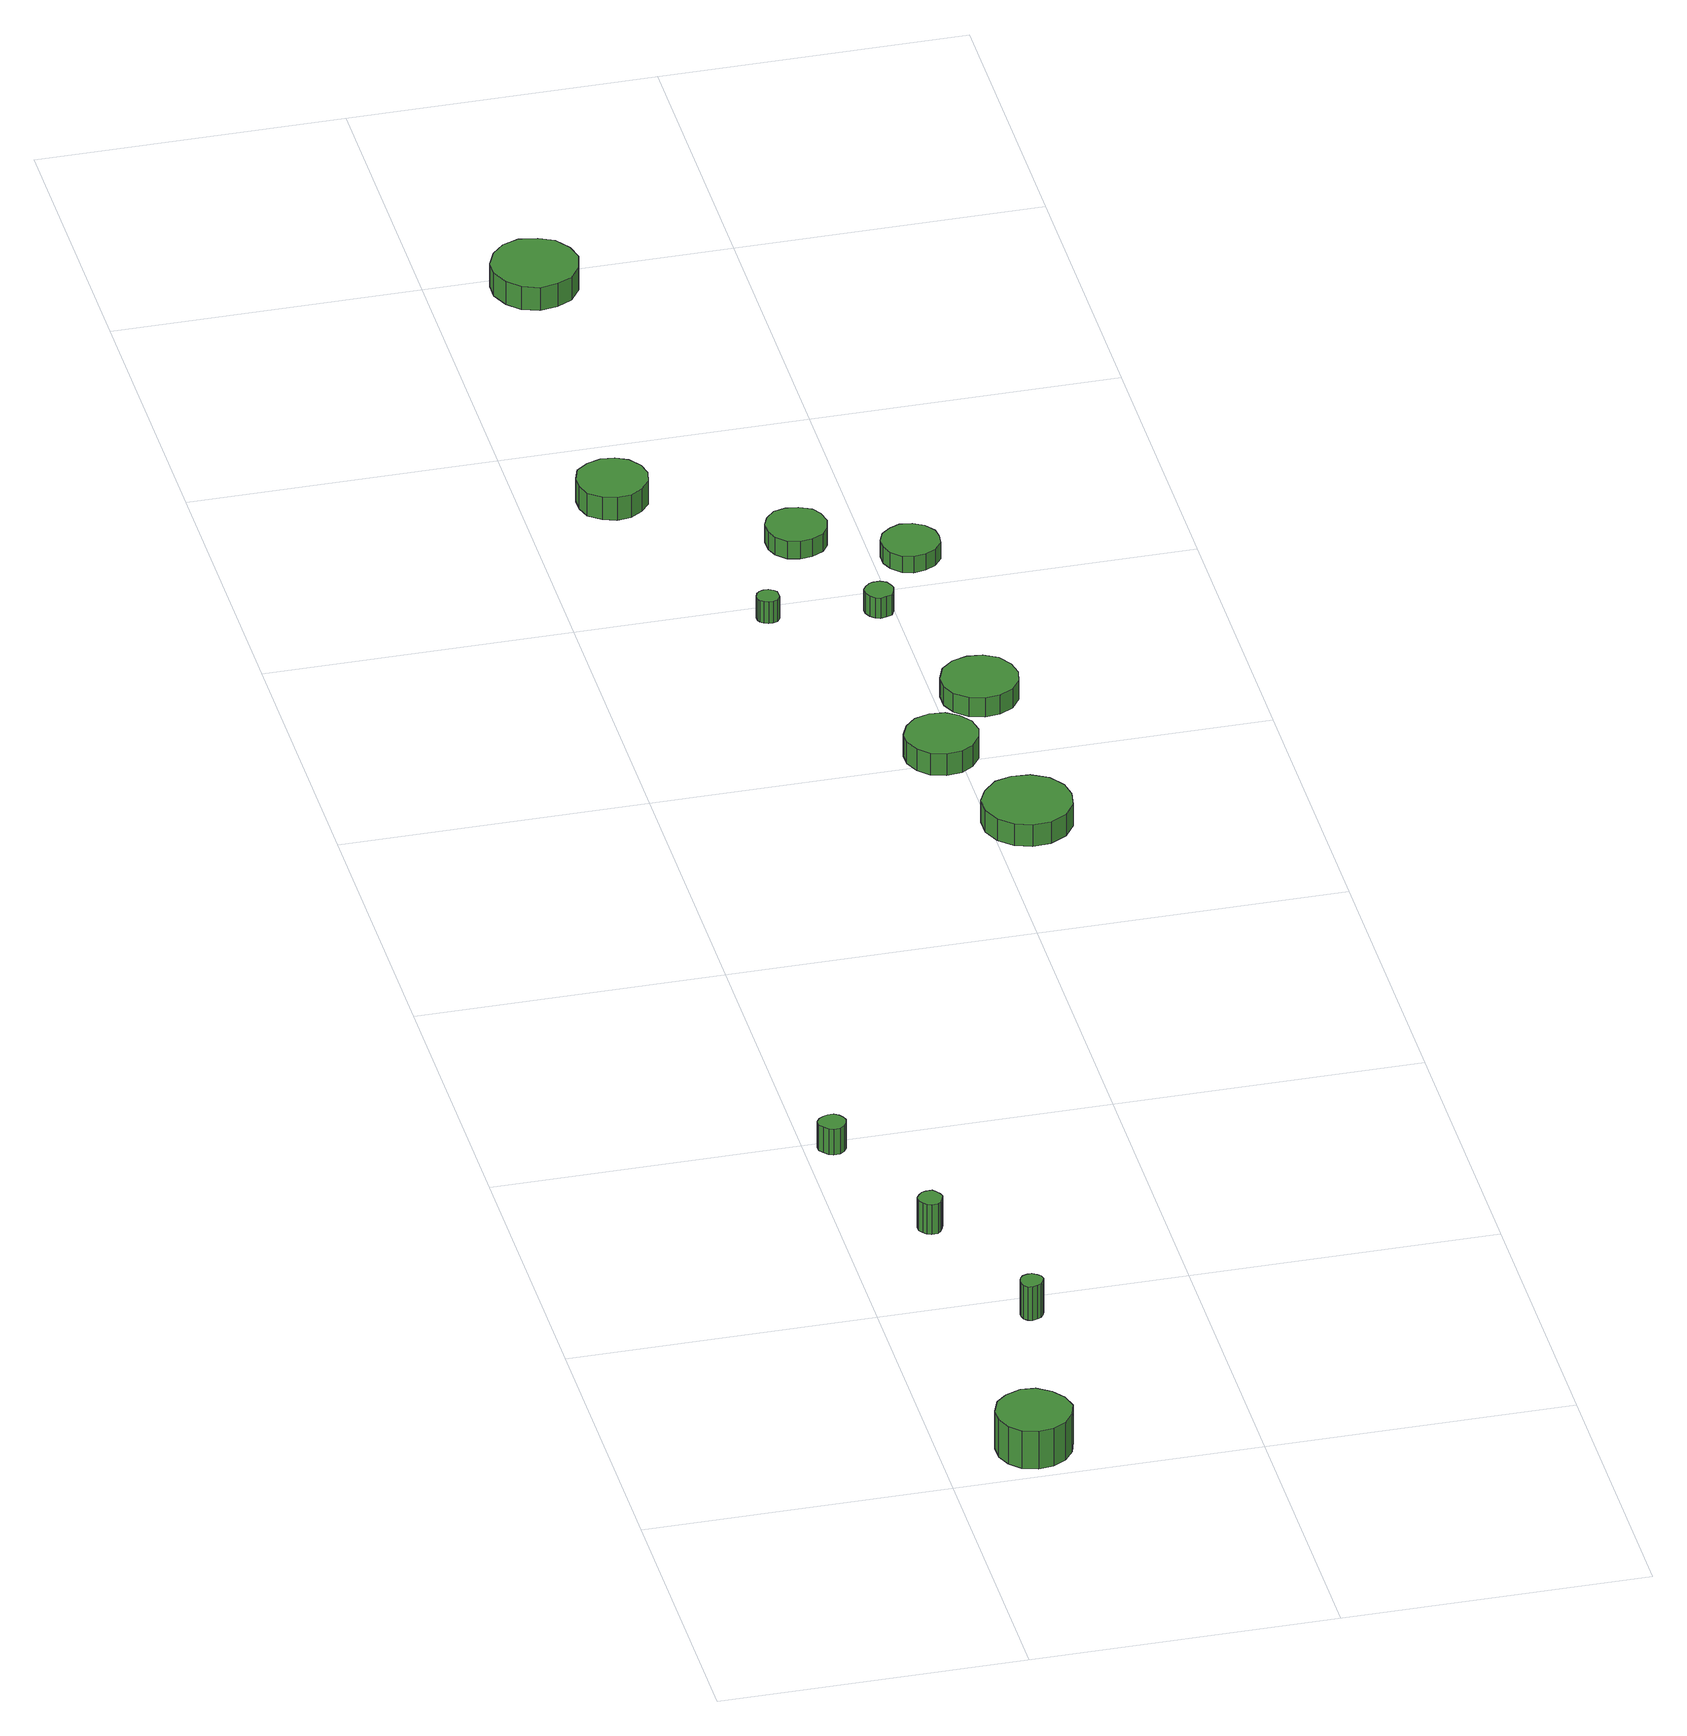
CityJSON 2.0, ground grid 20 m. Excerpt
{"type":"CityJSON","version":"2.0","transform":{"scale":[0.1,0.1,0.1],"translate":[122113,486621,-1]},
"CityObjects":{
"tree1":{"type":"SolitaryVegetationObject","attributes":{"function":"something"},"geometry":[{"type":"MultiSurface","lod":"1","boundaries":[[[0,1,2,3,4,5,6,7,8,9,10,11,12,13,14]],[[15,16,17,18,19,20,21,22,23,24,25,26,27,28,29]],[[0,29,28,1]],[[1,28,27,2]],[[2,27,26,3]],[[3,26,25,4]],[[4,25,24,5]],[[5,24,23,6]],[[6,23,22,7]],[[7,22,21,8]],[[8,21,20,9]],[[9,20,19,10]],[[10,19,18,11]],[[11,18,17,12]],[[12,17,16,13]],[[13,16,15,14]],[[14,15,29,0]]]}]},
"tree2":{"type":"SolitaryVegetationObject","attributes":{"function":"something"},"geometry":[{"type":"MultiSurface","lod":"1","boundaries":[[[30,31,32,33,34,35,36,37,38,39,40,41,42,43,44]],[[45,46,47,48,49,50,51,52,53,54,55,56,57,58,59]],[[30,59,58,31]],[[31,58,57,32]],[[32,57,56,33]],[[33,56,55,34]],[[34,55,54,35]],[[35,54,53,36]],[[36,53,52,37]],[[37,52,51,38]],[[38,51,50,39]],[[39,50,49,40]],[[40,49,48,41]],[[41,48,47,42]],[[42,47,46,43]],[[43,46,45,44]],[[44,45,59,30]]]}]},
"tree3":{"type":"SolitaryVegetationObject","attributes":{"function":"something"},"geometry":[{"type":"MultiSurface","lod":"1","boundaries":[[[60,61,62,63,64,65,66,67,68,69,70,71,72,73,74]],[[75,76,77,78,79,80,81,82,83,84,85,86,87,88,89]],[[60,89,88,61]],[[61,88,87,62]],[[62,87,86,63]],[[63,86,85,64]],[[64,85,84,65]],[[65,84,83,66]],[[66,83,82,67]],[[67,82,81,68]],[[68,81,80,69]],[[69,80,79,70]],[[70,79,78,71]],[[71,78,77,72]],[[72,77,76,73]],[[73,76,75,74]],[[74,75,89,60]]]}]},
"tree4":{"type":"SolitaryVegetationObject","attributes":{"function":"something"},"geometry":[{"type":"MultiSurface","lod":"1","boundaries":[[[90,91,92,93,94,95,96,97,98,99,100,101,102,103,104]],[[105,106,107,108,109,110,111,112,113,114,115,116,117,118,119]],[[90,119,118,91]],[[91,118,117,92]],[[92,117,116,93]],[[93,116,115,94]],[[94,115,114,95]],[[95,114,113,96]],[[96,113,112,97]],[[97,112,111,98]],[[98,111,110,99]],[[99,110,109,100]],[[100,109,108,101]],[[101,108,107,102]],[[102,107,106,103]],[[103,106,105,104]],[[104,105,119,90]]]}]},
"tree5":{"type":"SolitaryVegetationObject","attributes":{"function":"something"},"geometry":[{"type":"MultiSurface","lod":"1","boundaries":[[[120,121,122,123,124,125,126,127,128,129,130,131,132,133,134]],[[135,136,137,138,139,140,141,142,143,144,145,146,147,148,149]],[[120,149,148,121]],[[121,148,147,122]],[[122,147,146,123]],[[123,146,145,124]],[[124,145,144,125]],[[125,144,143,126]],[[126,143,142,127]],[[127,142,141,128]],[[128,141,140,129]],[[129,140,139,130]],[[130,139,138,131]],[[131,138,137,132]],[[132,137,136,133]],[[133,136,135,134]],[[134,135,149,120]]]}]},
"tree6":{"type":"SolitaryVegetationObject","attributes":{"function":"something"},"geometry":[{"type":"MultiSurface","lod":"1","boundaries":[[[150,151,152,153,154,155,156,157,158,159,160,161,162,163,164]],[[165,166,167,168,169,170,171,172,173,174,175,176,177,178,179]],[[150,179,178,151]],[[151,178,177,152]],[[152,177,176,153]],[[153,176,175,154]],[[154,175,174,155]],[[155,174,173,156]],[[156,173,172,157]],[[157,172,171,158]],[[158,171,170,159]],[[159,170,169,160]],[[160,169,168,161]],[[161,168,167,162]],[[162,167,166,163]],[[163,166,165,164]],[[164,165,179,150]]]}]},
"tree7":{"type":"SolitaryVegetationObject","attributes":{"function":"something"},"geometry":[{"type":"MultiSurface","lod":"1","boundaries":[[[180,181,182,183,184,185,186,187,188,189,190,191,192,193,194]],[[195,196,197,198,199,200,201,202,203,204,205,206,207,208,209]],[[180,209,208,181]],[[181,208,207,182]],[[182,207,206,183]],[[183,206,205,184]],[[184,205,204,185]],[[185,204,203,186]],[[186,203,202,187]],[[187,202,201,188]],[[188,201,200,189]],[[189,200,199,190]],[[190,199,198,191]],[[191,198,197,192]],[[192,197,196,193]],[[193,196,195,194]],[[194,195,209,180]]]}]},
"tree8":{"type":"SolitaryVegetationObject","attributes":{"function":"something"},"geometry":[{"type":"MultiSurface","lod":"1","boundaries":[[[210,211,212,213,214,215,216,217,218,219,220,221,222,223,224]],[[225,226,227,228,229,230,231,232,233,234,235,236,237,238,239]],[[210,239,238,211]],[[211,238,237,212]],[[212,237,236,213]],[[213,236,235,214]],[[214,235,234,215]],[[215,234,233,216]],[[216,233,232,217]],[[217,232,231,218]],[[218,231,230,219]],[[219,230,229,220]],[[220,229,228,221]],[[221,228,227,222]],[[222,227,226,223]],[[223,226,225,224]],[[224,225,239,210]]]}]},
"tree9":{"type":"SolitaryVegetationObject","attributes":{"function":"something"},"geometry":[{"type":"MultiSurface","lod":"1","boundaries":[[[240,241,242,243,244,245,246,247,248,249,250,251,252,253,254]],[[255,256,257,258,259,260,261,262,263,264,265,266,267,268,269]],[[240,269,268,241]],[[241,268,267,242]],[[242,267,266,243]],[[243,266,265,244]],[[244,265,264,245]],[[245,264,263,246]],[[246,263,262,247]],[[247,262,261,248]],[[248,261,260,249]],[[249,260,259,250]],[[250,259,258,251]],[[251,258,257,252]],[[252,257,256,253]],[[253,256,255,254]],[[254,255,269,240]]]}]},
"tree10":{"type":"SolitaryVegetationObject","attributes":{"function":"something"},"geometry":[{"type":"MultiSurface","lod":"1","boundaries":[[[270,271,272,273,274,275,276,277,278,279,280,281,282,283,284]],[[285,286,287,288,289,290,291,292,293,294,295,296,297,298,299]],[[270,299,298,271]],[[271,298,297,272]],[[272,297,296,273]],[[273,296,295,274]],[[274,295,294,275]],[[275,294,293,276]],[[276,293,292,277]],[[277,292,291,278]],[[278,291,290,279]],[[279,290,289,280]],[[280,289,288,281]],[[281,288,287,282]],[[282,287,286,283]],[[283,286,285,284]],[[284,285,299,270]]]}]},
"tree11":{"type":"SolitaryVegetationObject","attributes":{"function":"something"},"geometry":[{"type":"MultiSurface","lod":"1","boundaries":[[[300,301,302,303,304,305,306,307,308,309,310,311,312,313,314]],[[315,316,317,318,319,320,321,322,323,324,325,326,327,328,329]],[[300,329,328,301]],[[301,328,327,302]],[[302,327,326,303]],[[303,326,325,304]],[[304,325,324,305]],[[305,324,323,306]],[[306,323,322,307]],[[307,322,321,308]],[[308,321,320,309]],[[309,320,319,310]],[[310,319,318,311]],[[311,318,317,312]],[[312,317,316,313]],[[313,316,315,314]],[[314,315,329,300]]]}]},
"tree12":{"type":"SolitaryVegetationObject","attributes":{"function":"something"},"geometry":[{"type":"MultiSurface","lod":"1","boundaries":[[[330,331,332,333,334,335,336,337,338,339,340,341,342,343,344]],[[345,346,347,348,349,350,351,352,353,354,355,356,357,358,359]],[[330,359,358,331]],[[331,358,357,332]],[[332,357,356,333]],[[333,356,355,334]],[[334,355,354,335]],[[335,354,353,336]],[[336,353,352,337]],[[337,352,351,338]],[[338,351,350,339]],[[339,350,349,340]],[[340,349,348,341]],[[341,348,347,342]],[[342,347,346,343]],[[343,346,345,344]],[[344,345,359,330]]]}]},
"tree13":{"type":"SolitaryVegetationObject","attributes":{"function":"something"},"geometry":[{"type":"MultiSurface","lod":"1","boundaries":[[[360,361,362,363,364,365,366,367,368,369,370,371,372,373,374]],[[375,376,377,378,379,380,381,382,383,384,385,386,387,388,389]],[[360,389,388,361]],[[361,388,387,362]],[[362,387,386,363]],[[363,386,385,364]],[[364,385,384,365]],[[365,384,383,366]],[[366,383,382,367]],[[367,382,381,368]],[[368,381,380,369]],[[369,380,379,370]],[[370,379,378,371]],[[371,378,377,372]],[[372,377,376,373]],[[373,376,375,374]],[[374,375,389,360]]]}]}
},
"vertices":[
[85,33,34],[82,43,34],[76,51,34],[67,57,34],[57,58,34],[47,54,34],[40,48,34],[36,38,34],[36,28,34],[40,19,34],[47,12,34],[57,9,34],[67,10,34],[76,15,34],[82,23,34],[82,23,6],[76,15,6],[67,10,6],[57,9,6],[47,12,6],[40,19,6],[36,28,6],[36,38,6],[40,48,6],[47,54,6],[57,58,6],[67,57,6],[76,51,6],[82,43,6],[85,33,6],
[27,393,26],[26,396,26],[24,399,26],[21,401,26],[17,401,26],[14,400,26],[11,398,26],[9,395,26],[9,391,26],[11,388,26],[14,385,26],[17,384,26],[21,384,26],[24,386,26],[26,389,26],[26,389,7],[24,386,7],[21,384,7],[17,384,7],[14,385,7],[11,388,7],[9,391,7],[9,395,7],[11,398,7],[14,400,7],[17,401,7],[21,401,7],[24,399,7],[26,396,7],[27,393,7],
[64,290,29],[63,293,29],[61,296,29],[59,298,29],[55,298,29],[52,297,29],[50,295,29],[48,292,29],[48,288,29],[50,285,29],[52,283,29],[55,282,29],[59,282,29],[61,284,29],[63,287,29],[63,287,7],[61,284,7],[59,282,7],[55,282,7],[52,283,7],[50,285,7],[48,288,7],[48,292,7],[50,295,7],[52,297,7],[55,298,7],[59,298,7],[61,296,7],[63,293,7],[64,290,7],
[102,180,32],[101,183,32],[99,185,32],[96,187,32],[93,187,32],[90,186,32],[88,184,32],[87,181,32],[87,178,32],[88,175,32],[90,173,32],[93,172,32],[96,173,32],[99,174,32],[101,177,32],[101,177,7],[99,174,7],[96,173,7],[93,172,7],[90,173,7],[88,175,7],[87,178,7],[87,181,7],[88,184,7],[90,186,7],[93,187,7],[96,187,7],[99,185,7],[101,183,7],[102,180,7],
[80,1134,27],[78,1143,27],[72,1151,27],[64,1155,27],[55,1156,27],[46,1153,27],[38,1147,27],[35,1138,27],[35,1129,27],[38,1120,27],[46,1114,27],[55,1111,27],[64,1112,27],[72,1117,27],[78,1124,27],[78,1124,10],[72,1117,10],[64,1112,10],[55,1111,10],[46,1114,10],[38,1120,10],[35,1129,10],[35,1138,10],[38,1147,10],[46,1153,10],[55,1156,10],[64,1155,10],[72,1151,10],[78,1143,10],[80,1134,10],
[127,982,26],[127,985,26],[125,987,26],[122,989,26],[119,989,26],[116,988,26],[114,986,26],[113,983,26],[113,980,26],[114,978,26],[116,976,26],[119,975,26],[122,975,26],[125,976,26],[127,979,26],[127,979,10],[125,976,10],[122,975,10],[119,975,10],[116,976,10],[114,978,10],[113,980,10],[113,983,10],[114,986,10],[116,988,10],[119,989,10],[122,989,10],[125,987,10],[127,985,10],[127,982,10],
[212,804,26],[210,814,26],[204,822,26],[196,827,26],[186,828,26],[176,825,26],[169,818,26],[165,809,26],[165,800,26],[169,791,26],[176,784,26],[186,781,26],[196,782,26],[204,787,26],[210,795,26],[210,795,10],[204,787,10],[196,782,10],[186,781,10],[176,784,10],[169,791,10],[165,800,10],[165,809,10],[169,818,10],[176,825,10],[186,828,10],[196,827,10],[204,822,10],[210,814,10],[212,804,10],
[251,719,26],[249,730,26],[242,740,26],[231,746,26],[219,747,26],[208,744,26],[199,735,26],[194,725,26],[194,713,26],[199,702,26],[208,694,26],[219,690,26],[231,691,26],[242,697,26],[249,707,26],[249,707,10],[242,697,10],[231,691,10],[219,690,10],[208,694,10],[199,702,10],[194,713,10],[194,725,10],[199,735,10],[208,744,10],[219,747,10],[231,746,10],[242,740,10],[249,730,10],[251,719,10],
[177,1059,24],[175,1068,24],[171,1074,24],[163,1078,24],[155,1079,24],[147,1077,24],[141,1071,24],[138,1064,24],[138,1055,24],[141,1048,24],[147,1042,24],[155,1040,24],[163,1041,24],[171,1045,24],[175,1051,24],[175,1051,11],[171,1045,11],[163,1041,11],[155,1040,11],[147,1042,11],[141,1048,11],[138,1055,11],[138,1064,11],[141,1071,11],[147,1077,11],[155,1079,11],[163,1078,11],[171,1074,11],[175,1068,11],[177,1059,11],
[199,974,25],[198,977,25],[196,981,25],[192,983,25],[188,983,25],[185,982,25],[182,979,25],[180,976,25],[180,972,25],[182,968,25],[185,965,25],[188,964,25],[192,965,25],[196,966,25],[198,970,25],[198,970,10],[196,966,10],[192,965,10],[188,964,10],[185,965,10],[182,968,10],[180,972,10],[180,976,10],[182,979,10],[185,982,10],[188,983,10],[192,983,10],[196,981,10],[198,977,10],[199,974,10],
[96,1381,28],[93,1392,28],[86,1402,28],[76,1407,28],[64,1409,28],[53,1405,28],[45,1397,28],[40,1386,28],[40,1375,28],[45,1364,28],[53,1356,28],[64,1352,28],[76,1354,28],[86,1359,28],[93,1369,28],[93,1369,11],[86,1359,11],[76,1354,11],[64,1352,11],[53,1356,11],[45,1364,11],[40,1375,11],[40,1386,11],[45,1397,11],[53,1405,11],[64,1409,11],[76,1407,11],[86,1402,11],[93,1392,11],[96,1381,11],
[252,864,24],[250,874,24],[244,883,24],[235,888,24],[225,889,24],[215,886,24],[207,879,24],[203,869,24],[203,859,24],[207,850,24],[215,843,24],[225,840,24],[235,841,24],[244,846,24],[250,854,24],[250,854,10],[244,846,10],[235,841,10],[225,840,10],[215,843,10],[207,850,10],[203,859,10],[203,869,10],[207,879,10],[215,886,10],[225,889,10],[235,888,10],[244,883,10],[250,874,10],[252,864,10],
[241,1027,23],[240,1034,23],[235,1041,23],[228,1045,23],[220,1046,23],[213,1043,23],[207,1038,23],[204,1031,23],[204,1023,23],[207,1016,23],[213,1010,23],[220,1008,23],[228,1009,23],[235,1013,23],[240,1019,23],[240,1019,11],[235,1013,11],[228,1009,11],[220,1008,11],[213,1010,11],[207,1016,11],[204,1023,11],[204,1031,11],[207,1038,11],[213,1043,11],[220,1046,11],[228,1045,11],[235,1041,11],[240,1034,11],[241,1027,11]
]}
